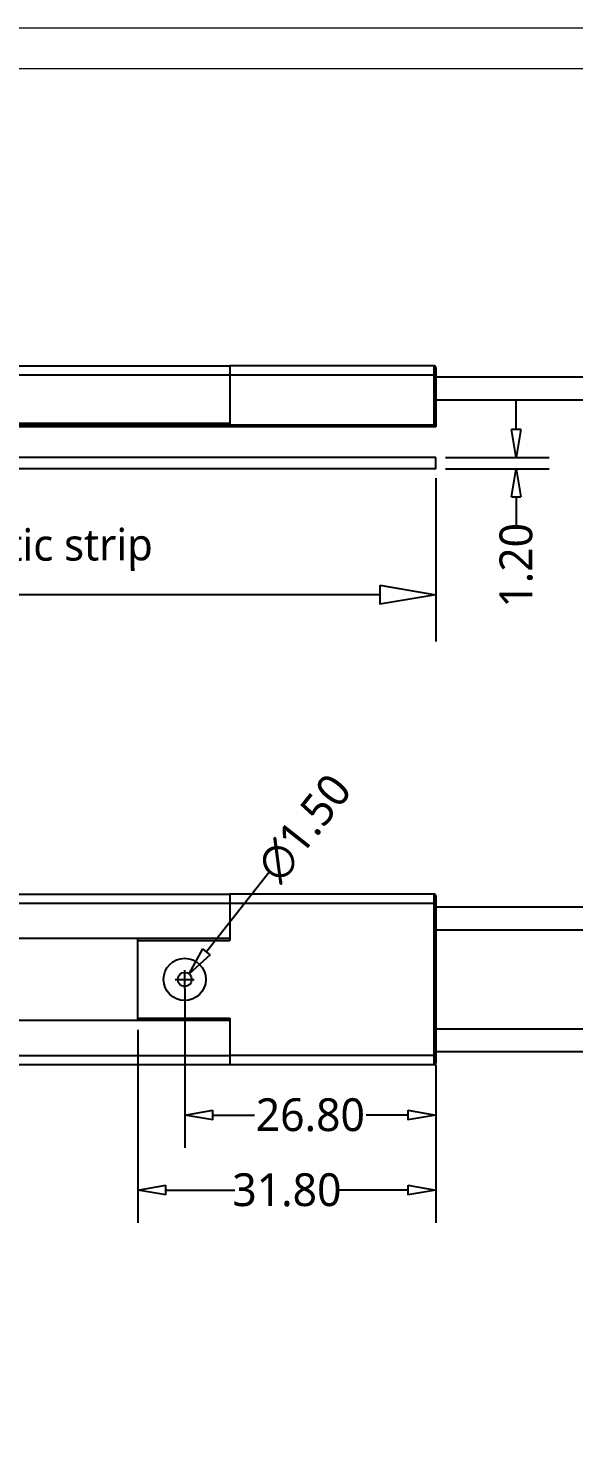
# Model space of a CAD drawing. Header units: millimetres. Extents: x 1044 to 1496, y -6 to 477.
# Drawn here: x 1343.6 to 1401.8, y 162 to 312.3 of the extents above; entities that cross this region are included whole.
import ezdxf

# ---------------------------------------------------------------- set-up
doc = ezdxf.new("R2010")
doc.units = ezdxf.units.MM
doc.layers.get('0').update_dxf_attribs({"color": 8, "lineweight": 30})
doc.layers.get('Defpoints').update_dxf_attribs({"color": 6, "lineweight": 9})
doc.layers.add('Dimension', color=136, linetype='Continuous', lineweight=9)
doc.layers.add('SolidLine', color=7, linetype='Continuous', lineweight=30)
doc.styles.get("Standard").update_dxf_attribs({"font": ''})
doc.styles.add('微软雅黑-Light', font='')
doc.styles.get('Standard').set_extended_font_data('Microsoft YaHei Light')
doc.styles.get('微软雅黑-Light').set_extended_font_data('Microsoft YaHei Light')
doc.dimstyles.new('DENGTEC', dxfattribs={"dimtxt": 3.5, "dimasz": 3, "dimexe": 3.5, "dimexo": 1, "dimgap": 0.5, "dimtad": 0, "dimzin": 0, "dimdsep": 46, "dimtxsty": 'Standard', "dimblk": 'CLOSEDBLANK', "dimcen": 1, "dimadec": 0, "dimazin": 3, "dimtfac": 1, "dimtofl": 0, "dimtmove": 0, "dimatfit": 3, "dimldrblk": 'CLOSEDBLANK', "dimfxl": 1, "dimtolj": 1, "dimtzin": 0, "dimarcsym": 0})
doc.dimstyles.new('DENGTECx1.5', dxfattribs={"dimtxt": 5, "dimasz": 6, "dimexe": 5, "dimexo": 1, "dimgap": 0.5, "dimtad": 0, "dimdec": 1, "dimzin": 0, "dimdsep": 46, "dimtxsty": 'Standard', "dimblk": 'CLOSEDBLANK', "dimcen": 1, "dimadec": 0, "dimazin": 3, "dimtfac": 1, "dimtdec": 1, "dimtofl": 0, "dimtmove": 0, "dimatfit": 3, "dimldrblk": 'CLOSEDBLANK', "dimfxl": 1, "dimtolj": 1, "dimtzin": 0, "dimarcsym": 0})

# ---------------------------------------------------------------- blocks, each defined once
blk = doc.blocks.new('_ClosedBlank')
at = {"color": 0, "linetype": 'ByBlock', "lineweight": -2}
for p, q in [((-1, 0.167), (0, 0)), ((-1, 0.167), (-1, -0.167)), ((0, 0), (-1, -0.167))]:
    blk.add_line(p, q, dxfattribs=at)
blk = doc.blocks.new('*D12')
at = {"layer": 'Defpoints', "color": 0, "lineweight": -3}
for p in [(1128.47, 271.43), (1387.12, 265.26), (1387.12, 251.83)]:
    blk.add_point(p, dxfattribs=at)
at = {"layer": 'Dimension', "color": 0, "lineweight": -2}
for p, q in [((1128.47, 270.43), (1128.47, 246.83)), ((1387.12, 264.26), (1387.12, 246.83)), ((1134.47, 251.83), (1230.41, 251.83)), ((1381.12, 251.83), (1236.36, 251.83))]:
    blk.add_line(p, q, dxfattribs=at)
at = {"layer": 'Dimension', "color": 0, "lineweight": -2, "xscale": 6, "yscale": 6, "zscale": 6, "rotation": 180}
blk.add_blockref('_ClosedBlank', (1128.47, 251.83), dxfattribs=at)
at = {"layer": 'Dimension', "color": 0, "lineweight": -2, "xscale": 6, "yscale": 6, "zscale": 6}
blk.add_blockref('_ClosedBlank', (1387.12, 251.83), dxfattribs=at)
at = {"layer": 'Dimension', "color": 0, "lineweight": -3, "insert": (1233.39, 251.83), "char_height": 5, "attachment_point": 5}
blk.add_mtext('\\A1; L', dxfattribs=at)
blk = doc.blocks.new('*D14')
at = {"layer": 'Defpoints', "color": 0, "lineweight": -3}
for p in [(1360.32, 210.79), (1387.12, 201.89), (1387.12, 196.32)]:
    blk.add_point(p, dxfattribs=at)
at = {"layer": 'Dimension', "color": 0, "lineweight": -2}
for p, q in [((1360.32, 209.79), (1360.32, 192.82)), ((1387.12, 200.89), (1387.12, 192.82)), ((1363.32, 196.32), (1367.75, 196.32)), ((1384.12, 196.32), (1379.69, 196.32))]:
    blk.add_line(p, q, dxfattribs=at)
at = {"layer": 'Dimension', "color": 0, "lineweight": -2, "xscale": 3, "yscale": 3, "zscale": 3, "rotation": 180}
blk.add_blockref('_ClosedBlank', (1360.32, 196.32), dxfattribs=at)
at = {"layer": 'Dimension', "color": 0, "lineweight": -2, "xscale": 3, "yscale": 3, "zscale": 3}
blk.add_blockref('_ClosedBlank', (1387.12, 196.32), dxfattribs=at)
at = {"layer": 'Dimension', "color": 0, "lineweight": -3, "insert": (1373.72, 196.32), "char_height": 3.5, "attachment_point": 5}
blk.add_mtext('\\A1;26.80', dxfattribs=at)
blk = doc.blocks.new('*D15')
at = {"layer": 'Defpoints', "color": 0, "lineweight": -3}
for p in [(1360.79, 211.37), (1359.86, 210.2)]:
    blk.add_point(p, dxfattribs=at)
at = {"layer": 'Dimension', "color": 0, "lineweight": -2}
for p, q in [((1369.38, 222.25), (1362.65, 213.73)), ((1359.32, 210.79), (1361.32, 210.79)), ((1360.32, 209.79), (1360.32, 211.79))]:
    blk.add_line(p, q, dxfattribs=at)
at = {"layer": 'Dimension', "color": 0, "lineweight": -2, "xscale": 3, "yscale": 3, "zscale": 3, "rotation": 231.674647217375}
blk.add_blockref('_ClosedBlank', (1360.79, 211.37), dxfattribs=at)
at = {"layer": 'Dimension', "color": 0, "lineweight": -3, "insert": (1373.1, 226.95), "char_height": 3.5, "attachment_point": 5, "rotation": 51.6746}
blk.add_mtext('\\A1;∅1.50', dxfattribs=at)
blk = doc.blocks.new('*D18')
at = {"layer": 'Defpoints', "color": 0, "lineweight": -3}
for p in [(1355.32, 206.41), (1387.12, 202.69), (1355.32, 188.32)]:
    blk.add_point(p, dxfattribs=at)
at = {"layer": 'Dimension', "color": 0, "lineweight": -2}
for p, q in [((1355.32, 205.41), (1355.32, 184.82)), ((1387.12, 201.69), (1387.12, 184.82)), ((1358.32, 188.32), (1365.67, 188.32)), ((1384.12, 188.32), (1376.77, 188.32))]:
    blk.add_line(p, q, dxfattribs=at)
at = {"layer": 'Dimension', "color": 0, "lineweight": -2, "xscale": 3, "yscale": 3, "zscale": 3, "rotation": 180}
blk.add_blockref('_ClosedBlank', (1355.32, 188.32), dxfattribs=at)
at = {"layer": 'Dimension', "color": 0, "lineweight": -2, "xscale": 3, "yscale": 3, "zscale": 3}
blk.add_blockref('_ClosedBlank', (1387.12, 188.32), dxfattribs=at)
at = {"layer": 'Dimension', "color": 0, "lineweight": -3, "insert": (1371.22, 188.32), "char_height": 3.5, "attachment_point": 5}
blk.add_mtext('\\A1;31.80', dxfattribs=at)
blk = doc.blocks.new('*D25')
at = {"layer": 'Defpoints', "color": 0, "lineweight": -3}
for p in [(1387.12, 266.46), (1387.12, 265.26), (1395.68, 265.26)]:
    blk.add_point(p, dxfattribs=at)
at = {"layer": 'Dimension', "color": 0, "lineweight": -2}
for p, q in [((1395.68, 269.46), (1395.68, 272.46)), ((1388.12, 266.46), (1399.18, 266.46)), ((1388.12, 265.26), (1399.18, 265.26)), ((1395.68, 262.26), (1395.68, 259.26))]:
    blk.add_line(p, q, dxfattribs=at)
at = {"layer": 'Dimension', "color": 0, "lineweight": -2, "xscale": 3, "yscale": 3, "zscale": 3}
for p, rotation in [((1395.68, 266.46), 270), ((1395.68, 265.26), 90)]:
    blk.add_blockref('_ClosedBlank', p, dxfattribs=dict(at, rotation=rotation))
at = {"layer": 'Dimension', "color": 0, "lineweight": -3, "insert": (1395.68, 254.96), "char_height": 3.5, "attachment_point": 5, "rotation": 90}
blk.add_mtext('\\A1;1.20', dxfattribs=at)

msp = doc.modelspace()

# ---------------------------------------------------------------- linework, layer by layer
at = {"layer": 'Defpoints'}
for points in [[(1495.862, -6.336), (1495.862, 312.264), (1044.422, 312.264), (1044.422, -6.336)], [(1491.542, -2.016), (1491.542, 307.944), (1048.742, 307.944), (1048.742, -2.016)]]:
    msp.add_lwpolyline(points, close=True, dxfattribs=at)
at = {"layer": 'SolidLine', "color": 7, "linetype": 'Continuous', "lineweight": 25}
for p, q in [((1365.121, 275.23), (1233.59, 275.23)), ((1340.203, 276.23), (1365.121, 276.23)), ((1365.121, 276.23), (1365.121, 275.23)), ((1386.921, 276.23), (1365.121, 276.23)), ((1365.121, 275.23), (1365.121, 270.13)), ((1365.121, 275.23), (1365.121, 269.93)), ((1386.921, 275.23), (1365.121, 275.23)), ((1386.921, 275.23), (1386.921, 276.23)), ((1386.921, 269.93), (1386.921, 275.23)), ((1386.921, 275.23), (1387.121, 275.23)), ((1387.121, 276.03), (1387.121, 275.23)), ((1387.121, 275.23), (1387.121, 269.93)), ((1421.382, 275.03), (1387.121, 275.03)), ((1387.121, 272.63), (1421.382, 272.63)), ((1233.341, 270.13), (1365.121, 270.13)), ((1365.121, 269.93), (1233.341, 269.93)), ((1387.121, 269.73), (1233.341, 269.73)), ((1386.921, 269.93), (1365.121, 269.93)), ((1387.121, 269.93), (1386.921, 269.93)), ((1387.121, 269.93), (1387.121, 269.73)), ((1387.121, 266.465), (1233.341, 266.465)), ((1387.121, 265.265), (1387.121, 266.465)), ((1387.121, 265.265), (1233.341, 265.265)), ((1328.431, 219.885), (1365.121, 219.885)), ((1365.121, 219.885), (1365.121, 218.885)), ((1386.921, 219.885), (1365.121, 219.885)), ((1386.921, 218.885), (1386.921, 219.885)), ((1387.121, 219.685), (1387.121, 218.885)), ((1365.121, 218.885), (1365.121, 215.16)), ((1365.121, 218.885), (1365.121, 214.935)), ((1386.921, 218.885), (1365.121, 218.885)), ((1386.921, 202.685), (1386.921, 218.885)), ((1386.921, 218.885), (1387.121, 218.885)), ((1387.121, 218.885), (1387.121, 202.685)), ((1421.382, 218.485), (1387.121, 218.485)), ((1365.121, 215.16), (1341.465, 215.16)), ((1355.321, 214.935), (1355.321, 215.16)), ((1355.321, 206.635), (1355.321, 214.935)), ((1355.321, 214.935), (1365.121, 214.935)), ((1387.121, 216.085), (1421.382, 216.085)), ((1365.121, 206.41), (1341.628, 206.41)), ((1355.321, 206.635), (1365.121, 206.635)), ((1355.321, 206.41), (1355.321, 206.635)), ((1365.121, 206.635), (1365.121, 202.685)), ((1365.121, 206.41), (1365.121, 202.685)), ((1421.382, 205.485), (1387.121, 205.485)), ((1387.121, 203.085), (1421.382, 203.085)), ((1365.121, 201.685), (1234.259, 201.685)), ((1365.121, 202.685), (1365.121, 201.685)), ((1386.921, 202.685), (1365.121, 202.685)), ((1386.921, 201.685), (1365.121, 201.685)), ((1386.921, 201.685), (1386.921, 202.685)), ((1386.921, 202.685), (1387.121, 202.685)), ((1387.121, 202.685), (1387.121, 201.885))]:
    msp.add_line(p, q, dxfattribs=at)
at = {"layer": 'SolidLine', "color": 8, "linetype": 'Continuous', "lineweight": 25}
for p, q in [((1365.121, 218.885), (1339.811, 218.885)), ((1340.203, 202.685), (1365.121, 202.685))]:
    msp.add_line(p, q, dxfattribs=at)
at = {"layer": 'SolidLine', "color": 7, "linetype": 'Continuous', "lineweight": 25}
for radius in [2.25, 0.75]:
    msp.add_circle((1360.321, 210.785), radius, dxfattribs=at)
for centre, start, end in [((1386.921, 276.03), 0, 90), ((1386.921, 219.685), 0, 90), ((1386.921, 201.885), 270, 0)]:
    msp.add_arc(centre, 0.2, start, end, dxfattribs=at)

# ---------------------------------------------------------------- texts
at = {"layer": 'Dimension', "lineweight": -3, "style": '微软雅黑-Light'}
msp.add_text('Magnetic strip', height=3.41836, rotation=0.24059, dxfattribs=at).set_placement((1326.876, 255.375))

# ---------------------------------------------------------------- dimensions: what is measured, and where the dimension line sits
at = {"layer": 'Dimension', "lineweight": -3}
dim = msp.add_linear_dim(base=(1395.683, 265.265), p1=(1387.121, 266.465), p2=(1387.121, 265.265), angle=90, dimstyle='DENGTEC', dxfattribs=at)
dim.commit()
dim.dimension.update_dxf_attribs({"geometry": '*D25', "text_midpoint": (1395.683, 254.962)})
dim = msp.add_linear_dim(base=(1387.121, 251.825), p1=(1128.467, 271.43), p2=(1387.121, 265.265), text=' L', dimstyle='DENGTECx1.5', dxfattribs=at)
dim.commit()
dim.dimension.update_dxf_attribs({"geometry": '*D12', "text_midpoint": (1233.388, 251.825), "dimtype": 160})
dim = msp.add_diameter_dim_2p(p1=(1359.856, 210.197), p2=(1360.786, 211.374), dimstyle='DENGTEC', dxfattribs=at)
dim.commit()
dim.dimension.update_dxf_attribs({"geometry": '*D15', "text_midpoint": (1373.097, 226.948), "dimtype": 163})
for base, p1, p2, picture, middle in [((1387.121, 196.315), (1360.321, 210.785), (1387.121, 201.885), '*D14', (1373.721, 196.315)), ((1355.321, 188.321), (1387.121, 202.685), (1355.321, 206.41), '*D18', (1371.221, 188.321))]:
    dim = msp.add_linear_dim(base=base, p1=p1, p2=p2, dimstyle='DENGTEC', dxfattribs=at)
    dim.commit()
    dim.dimension.update_dxf_attribs({"geometry": picture, "text_midpoint": middle})

doc.saveas('drawing.dxf')
